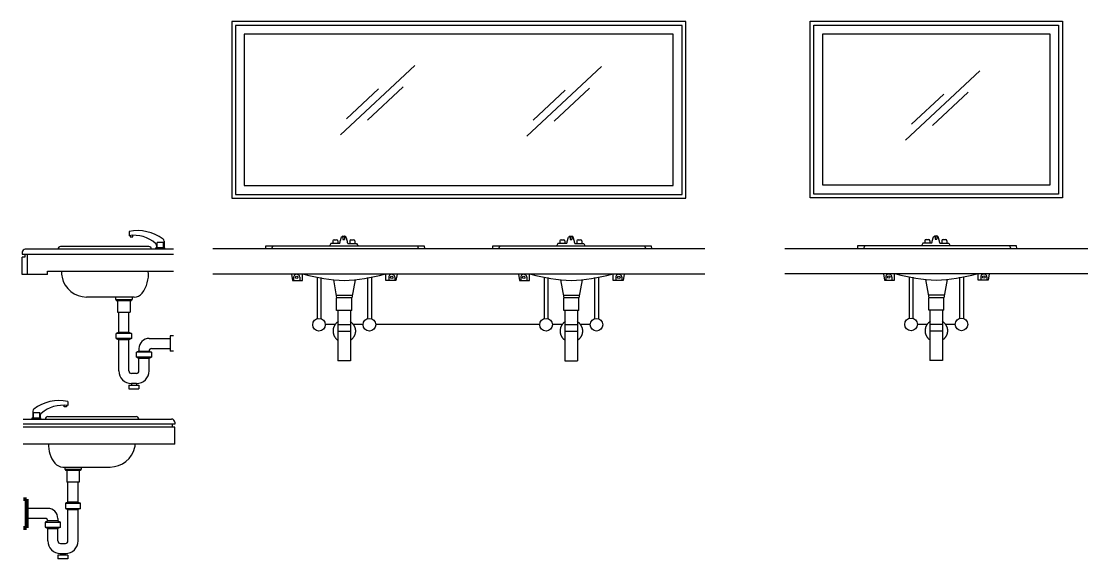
# Model space of a CAD drawing. Header units: inches. Extents: x 327481 to 195042051, y -335014 to 44773228.
# Drawn here: x 374697.6 to 375043.4, y -318544.7 to -318370.4 of the extents above; entities that cross this region are included whole.
import ezdxf

# ---------------------------------------------------------------- set-up
doc = ezdxf.new("R2010")
doc.units = ezdxf.units.IN
doc.header["$MEASUREMENT"] = 0
doc.layers.add('TOILET', color=150, linetype='Continuous')

msp = doc.modelspace()

# ---------------------------------------------------------------- linework, layer by layer
at = {"layer": 'TOILET', "linetype": 'Continuous'}
for p, q in [((374801.033, -318407.194), (374825.189, -318384.682)), ((374861.544, -318407.568), (374885.701, -318385.055)), ((374984.268, -318408.91), (375008.424, -318386.397)), ((374803.011, -318401.996), (374813.432, -318392.283)), ((374809.798, -318402.381), (374821.339, -318391.625)), ((374863.522, -318402.369), (374873.944, -318392.657)), ((374870.309, -318402.755), (374881.851, -318391.998)), ((374986.246, -318403.712), (374996.667, -318393.999)), ((374993.032, -318404.097), (375004.574, -318393.341)), ((374732.496, -318438.519), (374732.496, -318439.885)), ((374732.905, -318439.832), (374732.905, -318440.292)), ((374733.723, -318440.292), (374733.723, -318439.772)), ((374732.905, -318440.292), (374733.723, -318440.292)), ((374741.4, -318443.024), (374741.4, -318443.837)), ((374743.65, -318442.073), (374741.605, -318442.073)), ((374741.605, -318443.837), (374741.605, -318442.073)), ((374743.65, -318443.837), (374743.65, -318442.073)), ((374743.855, -318441.65), (374743.855, -318443.837)), ((374797.961, -318442.426), (374797.481, -318443.258)), ((374800.847, -318442.426), (374797.961, -318442.426)), ((374798.586, -318441.608), (374798.586, -318442.426)), ((374798.995, -318441.199), (374799.813, -318441.199)), ((374800.222, -318441.608), (374800.222, -318442.426)), ((374800.854, -318442.427), (374800.855, -318442.406)), ((374800.855, -318442.406), (374800.858, -318442.383)), ((374800.858, -318442.383), (374800.86, -318442.359)), ((374800.86, -318442.359), (374800.864, -318442.333)), ((374800.864, -318442.333), (374800.867, -318442.305)), ((374800.867, -318442.305), (374800.871, -318442.276)), ((374800.871, -318442.276), (374800.876, -318442.246)), ((374800.876, -318442.246), (374800.88, -318442.215)), ((374800.88, -318442.215), (374800.885, -318442.184)), ((374800.885, -318442.184), (374800.89, -318442.152)), ((374800.89, -318442.152), (374800.895, -318442.119)), ((374800.895, -318442.119), (374800.901, -318442.086)), ((374800.901, -318442.086), (374800.907, -318442.053)), ((374800.907, -318442.053), (374800.912, -318442.02)), ((374800.912, -318442.02), (374800.918, -318441.987)), ((374800.918, -318441.987), (374800.923, -318441.955)), ((374800.923, -318441.955), (374800.929, -318441.923)), ((374800.929, -318441.923), (374800.935, -318441.892)), ((374800.935, -318441.892), (374800.94, -318441.862)), ((374800.94, -318441.862), (374800.945, -318441.833)), ((374800.945, -318441.833), (374800.95, -318441.805)), ((374800.95, -318441.805), (374800.955, -318441.779)), ((374800.955, -318441.779), (374800.96, -318441.754)), ((374800.96, -318441.754), (374800.964, -318441.731)), ((374800.964, -318441.731), (374800.968, -318441.71)), ((374800.968, -318441.71), (374800.972, -318441.69)), ((374801.861, -318440.059), (374802.406, -318440.059)), ((374801.861, -318440.059), (374801.861, -318441.079)), ((374801.861, -318441.079), (374802.406, -318441.079)), ((374802.406, -318440.059), (374802.406, -318441.079)), ((374803.3, -318441.71), (374803.296, -318441.69)), ((374803.304, -318441.731), (374803.3, -318441.71)), ((374803.308, -318441.754), (374803.304, -318441.731)), ((374803.312, -318441.779), (374803.308, -318441.754)), ((374803.317, -318441.805), (374803.312, -318441.779)), ((374803.322, -318441.833), (374803.317, -318441.805)), ((374803.328, -318441.862), (374803.322, -318441.833)), ((374803.333, -318441.892), (374803.328, -318441.862)), ((374803.339, -318441.923), (374803.333, -318441.892)), ((374803.344, -318441.955), (374803.339, -318441.923)), ((374803.35, -318441.987), (374803.344, -318441.955)), ((374803.356, -318442.02), (374803.35, -318441.987)), ((374803.361, -318442.053), (374803.356, -318442.02)), ((374803.367, -318442.086), (374803.361, -318442.053)), ((374803.372, -318442.119), (374803.367, -318442.086)), ((374803.378, -318442.152), (374803.372, -318442.119)), ((374803.383, -318442.184), (374803.378, -318442.152)), ((374803.388, -318442.215), (374803.383, -318442.184)), ((374803.392, -318442.246), (374803.388, -318442.215)), ((374803.397, -318442.276), (374803.392, -318442.246)), ((374803.401, -318442.305), (374803.397, -318442.276)), ((374803.404, -318442.333), (374803.401, -318442.305)), ((374803.407, -318442.359), (374803.404, -318442.333)), ((374803.41, -318442.383), (374803.407, -318442.359)), ((374803.412, -318442.406), (374803.41, -318442.383)), ((374803.414, -318442.427), (374803.412, -318442.406)), ((374803.421, -318442.426), (374806.307, -318442.426)), ((374804.046, -318441.608), (374804.046, -318442.426)), ((374804.455, -318441.199), (374805.273, -318441.199)), ((374805.682, -318441.608), (374805.682, -318442.426)), ((374806.307, -318442.426), (374806.787, -318443.258)), ((374871.597, -318442.426), (374871.117, -318443.258)), ((374874.483, -318442.426), (374871.597, -318442.426)), ((374872.222, -318441.608), (374872.222, -318442.426)), ((374872.631, -318441.199), (374873.449, -318441.199)), ((374873.858, -318441.608), (374873.858, -318442.426)), ((374874.49, -318442.427), (374874.492, -318442.406)), ((374874.492, -318442.406), (374874.494, -318442.383)), ((374874.494, -318442.383), (374874.497, -318442.359)), ((374874.497, -318442.359), (374874.5, -318442.333)), ((374874.5, -318442.333), (374874.504, -318442.305)), ((374874.504, -318442.305), (374874.508, -318442.276)), ((374874.508, -318442.276), (374874.512, -318442.246)), ((374874.512, -318442.246), (374874.517, -318442.215)), ((374874.517, -318442.215), (374874.521, -318442.184)), ((374874.521, -318442.184), (374874.527, -318442.152)), ((374874.527, -318442.152), (374874.532, -318442.119)), ((374874.532, -318442.119), (374874.537, -318442.086)), ((374874.537, -318442.086), (374874.543, -318442.053)), ((374874.543, -318442.053), (374874.549, -318442.02)), ((374874.549, -318442.02), (374874.554, -318441.987)), ((374874.554, -318441.987), (374874.56, -318441.955)), ((374874.56, -318441.955), (374874.565, -318441.923)), ((374874.565, -318441.923), (374874.571, -318441.892)), ((374874.571, -318441.892), (374874.576, -318441.862)), ((374874.576, -318441.862), (374874.582, -318441.833)), ((374874.582, -318441.833), (374874.587, -318441.805)), ((374874.587, -318441.805), (374874.592, -318441.779)), ((374874.592, -318441.779), (374874.596, -318441.754)), ((374874.596, -318441.754), (374874.601, -318441.731)), ((374874.601, -318441.731), (374874.604, -318441.71)), ((374874.604, -318441.71), (374874.608, -318441.69)), ((374875.498, -318440.059), (374875.498, -318441.079)), ((374875.498, -318440.059), (374876.043, -318440.059)), ((374875.498, -318441.079), (374876.043, -318441.079)), ((374876.043, -318440.059), (374876.043, -318441.079)), ((374876.936, -318441.71), (374876.932, -318441.69)), ((374876.94, -318441.731), (374876.936, -318441.71)), ((374876.944, -318441.754), (374876.94, -318441.731)), ((374876.949, -318441.779), (374876.944, -318441.754)), ((374876.954, -318441.805), (374876.949, -318441.779)), ((374876.959, -318441.833), (374876.954, -318441.805)), ((374876.964, -318441.862), (374876.959, -318441.833)), ((374876.969, -318441.892), (374876.964, -318441.862)), ((374876.975, -318441.923), (374876.969, -318441.892)), ((374876.981, -318441.955), (374876.975, -318441.923)), ((374876.986, -318441.987), (374876.981, -318441.955)), ((374876.992, -318442.02), (374876.986, -318441.987)), ((374876.998, -318442.053), (374876.992, -318442.02)), ((374877.003, -318442.086), (374876.998, -318442.053)), ((374877.009, -318442.119), (374877.003, -318442.086)), ((374877.014, -318442.152), (374877.009, -318442.119)), ((374877.019, -318442.184), (374877.014, -318442.152)), ((374877.024, -318442.215), (374877.019, -318442.184)), ((374877.029, -318442.246), (374877.024, -318442.215)), ((374877.033, -318442.276), (374877.029, -318442.246)), ((374877.037, -318442.305), (374877.033, -318442.276)), ((374877.04, -318442.333), (374877.037, -318442.305)), ((374877.044, -318442.359), (374877.04, -318442.333)), ((374877.046, -318442.383), (374877.044, -318442.359)), ((374877.049, -318442.406), (374877.046, -318442.383)), ((374877.05, -318442.427), (374877.049, -318442.406)), ((374877.057, -318442.426), (374879.943, -318442.426)), ((374877.682, -318441.608), (374877.682, -318442.426)), ((374878.091, -318441.199), (374878.909, -318441.199)), ((374879.318, -318441.608), (374879.318, -318442.426)), ((374879.943, -318442.426), (374880.423, -318443.258)), ((374989.959, -318442.343), (374989.479, -318443.175)), ((374992.845, -318442.343), (374989.959, -318442.343)), ((374990.584, -318441.524), (374990.584, -318442.343)), ((374990.993, -318441.115), (374991.811, -318441.115)), ((374992.22, -318441.524), (374992.22, -318442.343)), ((374992.852, -318442.343), (374992.854, -318442.323)), ((374992.854, -318442.323), (374992.856, -318442.3)), ((374992.856, -318442.3), (374992.859, -318442.275)), ((374992.859, -318442.275), (374992.862, -318442.249)), ((374992.862, -318442.249), (374992.866, -318442.221)), ((374992.866, -318442.221), (374992.87, -318442.193)), ((374992.87, -318442.193), (374992.874, -318442.163)), ((374992.874, -318442.163), (374992.878, -318442.132)), ((374992.878, -318442.132), (374992.883, -318442.1)), ((374992.883, -318442.1), (374992.889, -318442.068)), ((374992.889, -318442.068), (374992.894, -318442.035)), ((374992.894, -318442.035), (374992.899, -318442.002)), ((374992.899, -318442.002), (374992.905, -318441.969)), ((374992.905, -318441.969), (374992.91, -318441.937)), ((374992.91, -318441.937), (374992.916, -318441.904)), ((374992.916, -318441.904), (374992.922, -318441.872)), ((374992.922, -318441.872), (374992.927, -318441.84)), ((374992.927, -318441.84), (374992.933, -318441.809)), ((374992.933, -318441.809), (374992.938, -318441.779)), ((374992.938, -318441.779), (374992.944, -318441.75)), ((374992.944, -318441.75), (374992.949, -318441.722)), ((374992.949, -318441.722), (374992.954, -318441.695)), ((374992.954, -318441.695), (374992.958, -318441.67)), ((374992.958, -318441.67), (374992.963, -318441.647)), ((374992.963, -318441.647), (374992.966, -318441.626)), ((374992.966, -318441.626), (374992.97, -318441.607)), ((374993.86, -318439.976), (374994.405, -318439.976)), ((374993.86, -318439.976), (374993.86, -318440.995)), ((374993.86, -318440.995), (374994.405, -318440.995)), ((374994.405, -318439.976), (374994.405, -318440.995)), ((374995.298, -318441.626), (374995.294, -318441.607)), ((374995.302, -318441.647), (374995.298, -318441.626)), ((374995.306, -318441.67), (374995.302, -318441.647)), ((374995.311, -318441.695), (374995.306, -318441.67)), ((374995.316, -318441.722), (374995.311, -318441.695)), ((374995.321, -318441.75), (374995.316, -318441.722)), ((374995.326, -318441.779), (374995.321, -318441.75)), ((374995.331, -318441.809), (374995.326, -318441.779)), ((374995.337, -318441.84), (374995.331, -318441.809)), ((374995.343, -318441.872), (374995.337, -318441.84)), ((374995.348, -318441.904), (374995.343, -318441.872)), ((374995.354, -318441.937), (374995.348, -318441.904)), ((374995.36, -318441.969), (374995.354, -318441.937)), ((374995.365, -318442.002), (374995.36, -318441.969)), ((374995.371, -318442.035), (374995.365, -318442.002)), ((374995.376, -318442.068), (374995.371, -318442.035)), ((374995.381, -318442.1), (374995.376, -318442.068)), ((374995.386, -318442.132), (374995.381, -318442.1)), ((374995.391, -318442.163), (374995.386, -318442.132)), ((374995.395, -318442.193), (374995.391, -318442.163)), ((374995.399, -318442.221), (374995.395, -318442.193)), ((374995.402, -318442.249), (374995.399, -318442.221)), ((374995.406, -318442.275), (374995.402, -318442.249)), ((374995.408, -318442.3), (374995.406, -318442.275)), ((374995.411, -318442.323), (374995.408, -318442.3)), ((374995.412, -318442.343), (374995.411, -318442.323)), ((374995.419, -318442.343), (374998.305, -318442.343)), ((374996.044, -318441.524), (374996.044, -318442.343)), ((374996.453, -318441.115), (374997.271, -318441.115)), ((374997.68, -318441.524), (374997.68, -318442.343)), ((374998.305, -318442.343), (374998.785, -318443.175)), ((374697.832, -318445.269), (374697.832, -318445.882)), ((374697.832, -318445.882), (374746.923, -318445.882)), ((374698.65, -318445.882), (374698.65, -318446.905)), ((374746.923, -318444.246), (374698.855, -318444.246)), ((374699.468, -318445.882), (374699.468, -318452.428)), ((374738.946, -318443.428), (374710.309, -318443.428)), ((374744.059, -318443.837), (374741.196, -318443.837)), ((374741.196, -318444.246), (374741.196, -318443.837)), ((374744.059, -318444.246), (374744.059, -318443.837)), ((374759.653, -318444.077), (374919.199, -318444.077)), ((374945.179, -318443.993), (375043.361, -318443.993)), ((374698.65, -318446.905), (374697.832, -318446.905)), ((374697.832, -318452.428), (374697.832, -318446.905)), ((374706.014, -318452.428), (374697.832, -318452.428)), ((374706.014, -318451.405), (374746.923, -318451.405)), ((374706.014, -318452.428), (374706.014, -318451.405)), ((374759.653, -318452.258), (374919.199, -318452.258)), ((374785.125, -318452.339), (374785.497, -318454.448)), ((374785.867, -318453.396), (374785.867, -318454.448)), ((374787.855, -318453.396), (374787.855, -318454.448)), ((374788.731, -318454.448), (374788.731, -318452.339)), ((374793.476, -318453.469), (374793.476, -318466.603)), ((374794.704, -318453.469), (374794.704, -318466.603)), ((374809.84, -318453.469), (374809.84, -318466.603)), ((374811.067, -318453.469), (374811.067, -318466.603)), ((374815.813, -318454.448), (374815.813, -318452.339)), ((374816.688, -318453.396), (374816.688, -318454.448)), ((374818.676, -318453.396), (374818.676, -318454.448)), ((374819.419, -318452.339), (374819.047, -318454.448)), ((374858.761, -318452.339), (374859.133, -318454.448)), ((374859.504, -318453.396), (374859.504, -318454.448)), ((374861.492, -318453.396), (374861.492, -318454.448)), ((374862.367, -318454.448), (374862.367, -318452.339)), ((374867.113, -318453.469), (374867.113, -318466.603)), ((374868.34, -318453.469), (374868.34, -318466.603)), ((374883.476, -318453.469), (374883.476, -318466.603)), ((374884.704, -318453.469), (374884.704, -318466.603)), ((374889.449, -318454.448), (374889.449, -318452.339)), ((374890.324, -318453.396), (374890.324, -318454.448)), ((374892.313, -318453.396), (374892.313, -318454.448)), ((374893.055, -318452.339), (374892.683, -318454.448)), ((374945.179, -318452.175), (375043.361, -318452.175)), ((374977.123, -318452.255), (374977.495, -318454.364)), ((374977.866, -318453.313), (374977.866, -318454.364)), ((374979.854, -318453.313), (374979.854, -318454.364)), ((374980.729, -318454.364), (374980.729, -318452.255)), ((374985.475, -318453.386), (374985.475, -318466.52)), ((374986.702, -318453.386), (374986.702, -318466.52)), ((375001.838, -318453.386), (375001.838, -318466.52)), ((375003.066, -318453.386), (375003.066, -318466.52)), ((375007.811, -318454.364), (375007.811, -318452.255)), ((375008.686, -318453.313), (375008.686, -318454.364)), ((375010.675, -318453.313), (375010.675, -318454.364)), ((375011.417, -318452.255), (375011.045, -318454.364)), ((374785.497, -318454.448), (374788.731, -318454.448)), ((374798.772, -318454.164), (374799.817, -318460.093)), ((374805.772, -318454.164), (374804.726, -318460.093)), ((374819.047, -318454.448), (374815.813, -318454.448)), ((374859.133, -318454.448), (374862.367, -318454.448)), ((374872.408, -318454.164), (374873.454, -318460.093)), ((374879.408, -318454.164), (374878.363, -318460.093)), ((374892.683, -318454.448), (374889.449, -318454.448)), ((374977.495, -318454.364), (374980.729, -318454.364)), ((374990.77, -318454.08), (374991.816, -318460.009)), ((374997.77, -318454.08), (374996.725, -318460.009)), ((375011.045, -318454.364), (375007.811, -318454.364)), ((374734.126, -318459.791), (374718.751, -318459.791)), ((374728.146, -318459.791), (374728.146, -318460.61)), ((374728.146, -318460.61), (374733.464, -318460.61)), ((374728.35, -318460.61), (374728.35, -318460.905)), ((374733.259, -318460.61), (374733.259, -318460.905)), ((374733.464, -318459.791), (374733.464, -318460.61)), ((374804.871, -318459.275), (374799.673, -318459.275)), ((374804.726, -318460.093), (374799.817, -318460.093)), ((374799.817, -318464.184), (374799.817, -318460.093)), ((374804.726, -318464.184), (374804.726, -318460.093)), ((374878.507, -318459.275), (374873.309, -318459.275)), ((374878.363, -318460.093), (374873.454, -318460.093)), ((374873.454, -318464.184), (374873.454, -318460.093)), ((374878.363, -318464.184), (374878.363, -318460.093)), ((374996.869, -318459.191), (374991.671, -318459.191)), ((374991.816, -318464.1), (374991.816, -318460.009)), ((374996.725, -318460.009), (374991.816, -318460.009)), ((374996.725, -318464.1), (374996.725, -318460.009)), ((374728.35, -318460.905), (374733.259, -318460.905)), ((374728.759, -318460.905), (374728.759, -318464.7)), ((374732.85, -318460.905), (374732.85, -318464.7)), ((374728.759, -318464.7), (374732.85, -318464.7)), ((374729.168, -318471.164), (374729.168, -318464.7)), ((374732.441, -318471.164), (374732.441, -318464.7)), ((374804.726, -318464.184), (374799.817, -318464.184)), ((374800.226, -318464.184), (374800.226, -318480.509)), ((374804.317, -318464.184), (374804.317, -318480.509)), ((374878.363, -318464.184), (374873.454, -318464.184)), ((374873.863, -318464.184), (374873.863, -318480.509)), ((374877.954, -318464.184), (374877.954, -318480.509)), ((374996.725, -318464.1), (374991.816, -318464.1)), ((374992.225, -318464.1), (374992.225, -318480.426)), ((374996.316, -318464.1), (374996.316, -318480.426)), ((374796.13, -318468.622), (374799.378, -318468.622)), ((374798.645, -318470.666), (374798.643, -318470.792)), ((374798.643, -318470.792), (374798.644, -318470.919)), ((374798.644, -318470.919), (374798.65, -318471.045)), ((374798.653, -318470.539), (374798.645, -318470.666)), ((374798.664, -318470.413), (374798.653, -318470.539)), ((374798.681, -318470.287), (374798.664, -318470.413)), ((374798.701, -318470.162), (374798.681, -318470.287)), ((374798.726, -318470.038), (374798.701, -318470.162)), ((374798.755, -318469.915), (374798.726, -318470.038)), ((374798.788, -318469.793), (374798.755, -318469.915)), ((374798.826, -318469.672), (374798.788, -318469.793)), ((374798.868, -318469.552), (374798.826, -318469.672)), ((374798.914, -318469.434), (374798.868, -318469.552)), ((374798.964, -318469.318), (374798.914, -318469.434)), ((374799.018, -318469.203), (374798.964, -318469.318)), ((374799.076, -318469.091), (374799.018, -318469.203)), ((374799.138, -318468.98), (374799.076, -318469.091)), ((374799.204, -318468.872), (374799.138, -318468.98)), ((374799.274, -318468.766), (374799.204, -318468.872)), ((374799.347, -318468.663), (374799.274, -318468.766)), ((374799.424, -318468.562), (374799.347, -318468.663)), ((374799.504, -318468.464), (374799.424, -318468.562)), ((374799.587, -318468.369), (374799.504, -318468.464)), ((374799.674, -318468.277), (374799.587, -318468.369)), ((374799.764, -318468.187), (374799.674, -318468.277)), ((374799.857, -318468.102), (374799.764, -318468.187)), ((374799.953, -318468.019), (374799.857, -318468.102)), ((374800.052, -318467.94), (374799.953, -318468.019)), ((374800.154, -318467.864), (374800.052, -318467.94)), ((374800.258, -318467.792), (374800.154, -318467.864)), ((374804.317, -318468.766), (374800.226, -318468.766)), ((374800.226, -318470.811), (374804.317, -318470.811)), ((374800.365, -318467.723), (374800.258, -318467.792)), ((374804.179, -318467.723), (374804.285, -318467.792)), ((374804.285, -318467.792), (374804.39, -318467.864)), ((374804.39, -318467.864), (374804.491, -318467.94)), ((374804.491, -318467.94), (374804.59, -318468.019)), ((374804.59, -318468.019), (374804.686, -318468.102)), ((374804.686, -318468.102), (374804.779, -318468.187)), ((374804.779, -318468.187), (374804.869, -318468.277)), ((374804.869, -318468.277), (374804.956, -318468.369)), ((374804.956, -318468.369), (374805.04, -318468.464)), ((374805.04, -318468.464), (374805.12, -318468.562)), ((374805.12, -318468.562), (374805.197, -318468.663)), ((374805.166, -318468.622), (374808.413, -318468.622)), ((374805.197, -318468.663), (374805.27, -318468.766)), ((374805.27, -318468.766), (374805.339, -318468.872)), ((374805.339, -318468.872), (374805.405, -318468.98)), ((374805.405, -318468.98), (374805.467, -318469.091)), ((374805.467, -318469.091), (374805.525, -318469.203)), ((374805.525, -318469.203), (374805.579, -318469.318)), ((374805.579, -318469.318), (374805.63, -318469.434)), ((374805.63, -318469.434), (374805.676, -318469.552)), ((374805.676, -318469.552), (374805.717, -318469.672)), ((374805.717, -318469.672), (374805.755, -318469.793)), ((374805.755, -318469.793), (374805.789, -318469.915)), ((374805.789, -318469.915), (374805.818, -318470.038)), ((374805.818, -318470.038), (374805.842, -318470.162)), ((374805.842, -318470.162), (374805.863, -318470.287)), ((374805.863, -318470.287), (374805.879, -318470.413)), ((374805.879, -318470.413), (374805.891, -318470.539)), ((374805.891, -318470.539), (374805.898, -318470.666)), ((374805.899, -318470.919), (374805.893, -318471.045)), ((374805.898, -318470.666), (374805.901, -318470.792)), ((374805.901, -318470.792), (374805.899, -318470.919)), ((374812.494, -318468.622), (374865.686, -318468.622)), ((374869.767, -318468.622), (374873.014, -318468.622)), ((374872.282, -318470.666), (374872.279, -318470.792)), ((374872.279, -318470.792), (374872.28, -318470.919)), ((374872.28, -318470.919), (374872.286, -318471.045)), ((374872.289, -318470.539), (374872.282, -318470.666)), ((374872.301, -318470.413), (374872.289, -318470.539)), ((374872.317, -318470.287), (374872.301, -318470.413)), ((374872.337, -318470.162), (374872.317, -318470.287)), ((374872.362, -318470.038), (374872.337, -318470.162)), ((374872.391, -318469.915), (374872.362, -318470.038)), ((374872.425, -318469.793), (374872.391, -318469.915)), ((374872.462, -318469.672), (374872.425, -318469.793)), ((374872.504, -318469.552), (374872.462, -318469.672)), ((374872.55, -318469.434), (374872.504, -318469.552)), ((374872.6, -318469.318), (374872.55, -318469.434)), ((374872.655, -318469.203), (374872.6, -318469.318)), ((374872.713, -318469.091), (374872.655, -318469.203)), ((374872.775, -318468.98), (374872.713, -318469.091)), ((374872.84, -318468.872), (374872.775, -318468.98)), ((374872.91, -318468.766), (374872.84, -318468.872)), ((374872.983, -318468.663), (374872.91, -318468.766)), ((374873.06, -318468.562), (374872.983, -318468.663)), ((374873.14, -318468.464), (374873.06, -318468.562)), ((374873.224, -318468.369), (374873.14, -318468.464)), ((374873.311, -318468.277), (374873.224, -318468.369)), ((374873.401, -318468.187), (374873.311, -318468.277)), ((374873.494, -318468.102), (374873.401, -318468.187)), ((374873.59, -318468.019), (374873.494, -318468.102)), ((374873.689, -318467.94), (374873.59, -318468.019)), ((374873.79, -318467.864), (374873.689, -318467.94)), ((374873.894, -318467.792), (374873.79, -318467.864)), ((374877.954, -318468.766), (374873.863, -318468.766)), ((374873.863, -318470.811), (374877.954, -318470.811)), ((374874.001, -318467.723), (374873.894, -318467.792)), ((374877.815, -318467.723), (374877.922, -318467.792)), ((374877.922, -318467.792), (374878.026, -318467.864)), ((374878.026, -318467.864), (374878.127, -318467.94)), ((374878.127, -318467.94), (374878.226, -318468.019)), ((374878.226, -318468.019), (374878.322, -318468.102)), ((374878.322, -318468.102), (374878.415, -318468.187)), ((374878.415, -318468.187), (374878.506, -318468.277)), ((374878.506, -318468.277), (374878.592, -318468.369)), ((374878.592, -318468.369), (374878.676, -318468.464)), ((374878.676, -318468.464), (374878.756, -318468.562)), ((374878.756, -318468.562), (374878.833, -318468.663)), ((374878.802, -318468.622), (374882.05, -318468.622)), ((374878.833, -318468.663), (374878.906, -318468.766)), ((374878.906, -318468.766), (374878.976, -318468.872)), ((374878.976, -318468.872), (374879.042, -318468.98)), ((374879.042, -318468.98), (374879.104, -318469.091)), ((374879.104, -318469.091), (374879.162, -318469.203)), ((374879.162, -318469.203), (374879.216, -318469.318)), ((374879.216, -318469.318), (374879.266, -318469.434)), ((374879.266, -318469.434), (374879.312, -318469.552)), ((374879.312, -318469.552), (374879.354, -318469.672)), ((374879.354, -318469.672), (374879.391, -318469.793)), ((374879.391, -318469.793), (374879.425, -318469.915)), ((374879.425, -318469.915), (374879.454, -318470.038)), ((374879.454, -318470.038), (374879.479, -318470.162)), ((374879.479, -318470.162), (374879.499, -318470.287)), ((374879.499, -318470.287), (374879.515, -318470.413)), ((374879.515, -318470.413), (374879.527, -318470.539)), ((374879.527, -318470.539), (374879.534, -318470.666)), ((374879.536, -318470.919), (374879.53, -318471.045)), ((374879.534, -318470.666), (374879.537, -318470.792)), ((374879.537, -318470.792), (374879.536, -318470.919)), ((374988.129, -318468.538), (374991.376, -318468.538)), ((374990.644, -318470.582), (374990.641, -318470.709)), ((374990.641, -318470.709), (374990.642, -318470.835)), ((374990.642, -318470.835), (374990.648, -318470.962)), ((374990.651, -318470.456), (374990.644, -318470.582)), ((374990.648, -318470.962), (374990.659, -318471.088)), ((374990.663, -318470.329), (374990.651, -318470.456)), ((374990.679, -318470.204), (374990.663, -318470.329)), ((374990.699, -318470.079), (374990.679, -318470.204)), ((374990.724, -318469.955), (374990.699, -318470.079)), ((374990.753, -318469.831), (374990.724, -318469.955)), ((374990.787, -318469.709), (374990.753, -318469.831)), ((374990.824, -318469.588), (374990.787, -318469.709)), ((374990.866, -318469.469), (374990.824, -318469.588)), ((374990.912, -318469.351), (374990.866, -318469.469)), ((374990.962, -318469.234), (374990.912, -318469.351)), ((374991.017, -318469.12), (374990.962, -318469.234)), ((374991.075, -318469.007), (374991.017, -318469.12)), ((374991.137, -318468.897), (374991.075, -318469.007)), ((374991.202, -318468.788), (374991.137, -318468.897)), ((374991.272, -318468.682), (374991.202, -318468.788)), ((374991.345, -318468.579), (374991.272, -318468.682)), ((374991.422, -318468.478), (374991.345, -318468.579)), ((374991.502, -318468.38), (374991.422, -318468.478)), ((374991.586, -318468.285), (374991.502, -318468.38)), ((374991.673, -318468.193), (374991.586, -318468.285)), ((374991.763, -318468.104), (374991.673, -318468.193)), ((374991.856, -318468.018), (374991.763, -318468.104)), ((374991.952, -318467.935), (374991.856, -318468.018)), ((374992.051, -318467.856), (374991.952, -318467.935)), ((374992.152, -318467.78), (374992.051, -318467.856)), ((374992.256, -318467.708), (374992.152, -318467.78)), ((374996.316, -318468.682), (374992.225, -318468.682)), ((374992.225, -318470.728), (374996.316, -318470.728)), ((374992.363, -318467.64), (374992.256, -318467.708)), ((374996.177, -318467.64), (374996.284, -318467.708)), ((374996.284, -318467.708), (374996.388, -318467.78)), ((374996.388, -318467.78), (374996.489, -318467.856)), ((374996.489, -318467.856), (374996.588, -318467.935)), ((374996.588, -318467.935), (374996.684, -318468.018)), ((374996.684, -318468.018), (374996.777, -318468.104)), ((374996.777, -318468.104), (374996.868, -318468.193)), ((374996.868, -318468.193), (374996.954, -318468.285)), ((374996.954, -318468.285), (374997.038, -318468.38)), ((374997.038, -318468.38), (374997.118, -318468.478)), ((374997.118, -318468.478), (374997.195, -318468.579)), ((374997.164, -318468.538), (375000.412, -318468.538)), ((374997.195, -318468.579), (374997.268, -318468.682)), ((374997.268, -318468.682), (374997.338, -318468.788)), ((374997.338, -318468.788), (374997.404, -318468.897)), ((374997.404, -318468.897), (374997.466, -318469.007)), ((374997.466, -318469.007), (374997.524, -318469.12)), ((374997.524, -318469.12), (374997.578, -318469.234)), ((374997.578, -318469.234), (374997.628, -318469.351)), ((374997.628, -318469.351), (374997.674, -318469.469)), ((374997.674, -318469.469), (374997.716, -318469.588)), ((374997.716, -318469.588), (374997.753, -318469.709)), ((374997.753, -318469.709), (374997.787, -318469.831)), ((374997.787, -318469.831), (374997.816, -318469.955)), ((374997.816, -318469.955), (374997.841, -318470.079)), ((374997.841, -318470.079), (374997.861, -318470.204)), ((374997.861, -318470.204), (374997.877, -318470.329)), ((374997.877, -318470.329), (374997.889, -318470.456)), ((374997.892, -318470.962), (374997.881, -318471.088)), ((374997.889, -318470.456), (374997.896, -318470.582)), ((374997.898, -318470.835), (374997.892, -318470.962)), ((374997.896, -318470.582), (374997.899, -318470.709)), ((374997.899, -318470.709), (374997.898, -318470.835)), ((374729.168, -318471.164), (374728.35, -318471.573)), ((374728.35, -318473.21), (374728.35, -318471.573)), ((374733.259, -318471.573), (374728.35, -318471.573)), ((374728.35, -318473.21), (374729.168, -318473.619)), ((374733.259, -318473.21), (374728.35, -318473.21)), ((374729.168, -318471.164), (374732.441, -318471.164)), ((374729.168, -318483.759), (374729.168, -318473.619)), ((374732.441, -318473.619), (374729.168, -318473.619)), ((374732.441, -318471.164), (374733.259, -318471.573)), ((374733.259, -318473.21), (374732.441, -318473.619)), ((374732.441, -318483.759), (374732.441, -318473.619)), ((374733.259, -318471.573), (374733.259, -318473.21)), ((374738.987, -318473.21), (374745.841, -318473.21)), ((374745.841, -318472.391), (374745.841, -318477.3)), ((374746.923, -318472.391), (374745.841, -318472.391)), ((374798.65, -318471.045), (374798.66, -318471.172)), ((374798.66, -318471.172), (374798.675, -318471.298)), ((374798.675, -318471.298), (374798.694, -318471.423)), ((374798.694, -318471.423), (374798.718, -318471.547)), ((374798.718, -318471.547), (374798.746, -318471.671)), ((374798.746, -318471.671), (374798.778, -318471.793)), ((374798.778, -318471.793), (374798.814, -318471.915)), ((374798.814, -318471.915), (374798.855, -318472.035)), ((374798.855, -318472.035), (374798.9, -318472.153)), ((374798.9, -318472.153), (374798.949, -318472.27)), ((374798.949, -318472.27), (374799.002, -318472.385)), ((374799.002, -318472.385), (374799.058, -318472.498)), ((374799.058, -318472.498), (374799.119, -318472.609)), ((374799.119, -318472.609), (374799.184, -318472.718)), ((374799.184, -318472.718), (374799.252, -318472.825)), ((374799.252, -318472.825), (374799.324, -318472.929)), ((374799.324, -318472.929), (374799.476, -318473.132)), ((374799.4, -318473.031), (374799.479, -318473.129)), ((374799.479, -318473.129), (374799.562, -318473.226)), ((374799.562, -318473.226), (374799.648, -318473.319)), ((374799.648, -318473.319), (374799.737, -318473.409)), ((374799.737, -318473.409), (374799.829, -318473.496)), ((374799.829, -318473.496), (374799.924, -318473.579)), ((374799.924, -318473.579), (374800.022, -318473.659)), ((374800.022, -318473.659), (374800.123, -318473.736)), ((374800.123, -318473.736), (374800.227, -318473.809)), ((374804.42, -318473.736), (374804.317, -318473.809)), ((374804.521, -318473.659), (374804.42, -318473.736)), ((374804.619, -318473.579), (374804.521, -318473.659)), ((374804.714, -318473.496), (374804.619, -318473.579)), ((374804.806, -318473.409), (374804.714, -318473.496)), ((374804.896, -318473.319), (374804.806, -318473.409)), ((374804.981, -318473.226), (374804.896, -318473.319)), ((374805.064, -318473.129), (374804.981, -318473.226)), ((374805.143, -318473.031), (374805.064, -318473.129)), ((374805.219, -318472.929), (374805.068, -318473.132)), ((374805.291, -318472.825), (374805.219, -318472.929)), ((374805.36, -318472.718), (374805.291, -318472.825)), ((374805.424, -318472.609), (374805.36, -318472.718)), ((374805.485, -318472.498), (374805.424, -318472.609)), ((374805.542, -318472.385), (374805.485, -318472.498)), ((374805.595, -318472.27), (374805.542, -318472.385)), ((374805.644, -318472.153), (374805.595, -318472.27)), ((374805.689, -318472.035), (374805.644, -318472.153)), ((374805.729, -318471.915), (374805.689, -318472.035)), ((374805.766, -318471.793), (374805.729, -318471.915)), ((374805.798, -318471.671), (374805.766, -318471.793)), ((374805.826, -318471.547), (374805.798, -318471.671)), ((374805.849, -318471.423), (374805.826, -318471.547)), ((374805.868, -318471.298), (374805.849, -318471.423)), ((374805.883, -318471.172), (374805.868, -318471.298)), ((374805.893, -318471.045), (374805.883, -318471.172)), ((374872.286, -318471.045), (374872.297, -318471.172)), ((374872.297, -318471.172), (374872.312, -318471.298)), ((374872.312, -318471.298), (374872.331, -318471.423)), ((374872.331, -318471.423), (374872.354, -318471.547)), ((374872.354, -318471.547), (374872.382, -318471.671)), ((374872.382, -318471.671), (374872.414, -318471.793)), ((374872.414, -318471.793), (374872.451, -318471.915)), ((374872.451, -318471.915), (374872.491, -318472.035)), ((374872.491, -318472.035), (374872.536, -318472.153)), ((374872.536, -318472.153), (374872.585, -318472.27)), ((374872.585, -318472.27), (374872.638, -318472.385)), ((374872.638, -318472.385), (374872.695, -318472.498)), ((374872.695, -318472.498), (374872.756, -318472.609)), ((374872.756, -318472.609), (374872.82, -318472.718)), ((374872.82, -318472.718), (374872.889, -318472.825)), ((374872.889, -318472.825), (374872.961, -318472.929)), ((374872.961, -318472.929), (374873.112, -318473.132)), ((374873.037, -318473.031), (374873.116, -318473.129)), ((374873.116, -318473.129), (374873.198, -318473.226)), ((374873.198, -318473.226), (374873.284, -318473.319)), ((374873.284, -318473.319), (374873.373, -318473.409)), ((374873.373, -318473.409), (374873.466, -318473.496)), ((374873.466, -318473.496), (374873.561, -318473.579)), ((374873.561, -318473.579), (374873.659, -318473.659)), ((374873.659, -318473.659), (374873.76, -318473.736)), ((374873.76, -318473.736), (374873.863, -318473.809)), ((374878.057, -318473.736), (374877.953, -318473.809)), ((374878.157, -318473.659), (374878.057, -318473.736)), ((374878.255, -318473.579), (374878.157, -318473.659)), ((374878.351, -318473.496), (374878.255, -318473.579)), ((374878.443, -318473.409), (374878.351, -318473.496)), ((374878.532, -318473.319), (374878.443, -318473.409)), ((374878.618, -318473.226), (374878.532, -318473.319)), ((374878.7, -318473.129), (374878.618, -318473.226)), ((374878.78, -318473.031), (374878.7, -318473.129)), ((374878.855, -318472.929), (374878.704, -318473.132)), ((374878.927, -318472.825), (374878.855, -318472.929)), ((374878.996, -318472.718), (374878.927, -318472.825)), ((374879.061, -318472.609), (374878.996, -318472.718)), ((374879.121, -318472.498), (374879.061, -318472.609)), ((374879.178, -318472.385), (374879.121, -318472.498)), ((374879.231, -318472.27), (374879.178, -318472.385)), ((374879.28, -318472.153), (374879.231, -318472.27)), ((374879.325, -318472.035), (374879.28, -318472.153)), ((374879.366, -318471.915), (374879.325, -318472.035)), ((374879.402, -318471.793), (374879.366, -318471.915)), ((374879.434, -318471.671), (374879.402, -318471.793)), ((374879.462, -318471.547), (374879.434, -318471.671)), ((374879.485, -318471.423), (374879.462, -318471.547)), ((374879.505, -318471.298), (374879.485, -318471.423)), ((374879.519, -318471.172), (374879.505, -318471.298)), ((374879.53, -318471.045), (374879.519, -318471.172)), ((374990.659, -318471.088), (374990.674, -318471.214)), ((374990.674, -318471.214), (374990.693, -318471.339)), ((374990.693, -318471.339), (374990.716, -318471.464)), ((374990.716, -318471.464), (374990.744, -318471.587)), ((374990.744, -318471.587), (374990.776, -318471.71)), ((374990.776, -318471.71), (374990.813, -318471.831)), ((374990.813, -318471.831), (374990.853, -318471.951)), ((374990.853, -318471.951), (374990.898, -318472.07)), ((374990.898, -318472.07), (374990.947, -318472.186)), ((374990.947, -318472.186), (374991, -318472.302)), ((374991, -318472.302), (374991.057, -318472.415)), ((374991.057, -318472.415), (374991.118, -318472.526)), ((374991.118, -318472.526), (374991.182, -318472.635)), ((374991.182, -318472.635), (374991.251, -318472.741)), ((374991.251, -318472.741), (374991.323, -318472.845)), ((374991.323, -318472.845), (374991.474, -318473.049)), ((374991.399, -318472.947), (374991.478, -318473.046)), ((374991.478, -318473.046), (374991.56, -318473.142)), ((374991.56, -318473.142), (374991.646, -318473.235)), ((374991.646, -318473.235), (374991.735, -318473.325)), ((374991.735, -318473.325), (374991.828, -318473.412)), ((374991.828, -318473.412), (374991.923, -318473.496)), ((374991.923, -318473.496), (374992.021, -318473.576)), ((374992.021, -318473.576), (374992.122, -318473.653)), ((374992.122, -318473.653), (374992.225, -318473.726)), ((374996.419, -318473.653), (374996.315, -318473.726)), ((374996.519, -318473.576), (374996.419, -318473.653)), ((374996.617, -318473.496), (374996.519, -318473.576)), ((374996.713, -318473.412), (374996.617, -318473.496)), ((374996.805, -318473.325), (374996.713, -318473.412)), ((374996.894, -318473.235), (374996.805, -318473.325)), ((374996.98, -318473.142), (374996.894, -318473.235)), ((374997.062, -318473.046), (374996.98, -318473.142)), ((374997.142, -318472.947), (374997.062, -318473.046)), ((374997.217, -318472.845), (374997.066, -318473.049)), ((374997.289, -318472.741), (374997.217, -318472.845)), ((374997.358, -318472.635), (374997.289, -318472.741)), ((374997.423, -318472.526), (374997.358, -318472.635)), ((374997.483, -318472.415), (374997.423, -318472.526)), ((374997.54, -318472.302), (374997.483, -318472.415)), ((374997.593, -318472.186), (374997.54, -318472.302)), ((374997.642, -318472.07), (374997.593, -318472.186)), ((374997.687, -318471.951), (374997.642, -318472.07)), ((374997.728, -318471.831), (374997.687, -318471.951)), ((374997.764, -318471.71), (374997.728, -318471.831)), ((374997.796, -318471.587), (374997.764, -318471.71)), ((374997.824, -318471.464), (374997.796, -318471.587)), ((374997.847, -318471.339), (374997.824, -318471.464)), ((374997.867, -318471.214), (374997.847, -318471.339)), ((374997.881, -318471.088), (374997.867, -318471.214)), ((374735.714, -318477.3), (374734.896, -318477.71)), ((374734.896, -318479.346), (374734.896, -318477.71)), ((374739.805, -318477.71), (374734.896, -318477.71)), ((374735.714, -318476.482), (374735.714, -318477.3)), ((374735.714, -318477.3), (374738.987, -318477.3)), ((374738.987, -318477.3), (374739.805, -318477.71)), ((374739.805, -318476.482), (374745.841, -318476.482)), ((374739.805, -318477.71), (374739.805, -318479.346)), ((374746.923, -318477.3), (374745.841, -318477.3)), ((374739.805, -318479.346), (374734.896, -318479.346)), ((374734.896, -318479.346), (374735.714, -318479.755)), ((374738.987, -318479.755), (374735.714, -318479.755)), ((374735.714, -318483.759), (374735.714, -318479.755)), ((374739.805, -318479.346), (374738.987, -318479.755)), ((374738.987, -318483.759), (374738.987, -318479.755)), ((374804.317, -318480.509), (374800.226, -318480.509)), ((374873.863, -318480.509), (374877.954, -318480.509)), ((374996.316, -318480.426), (374992.225, -318480.426)), ((374734.896, -318484.577), (374733.259, -318484.577)), ((374733.259, -318487.849), (374733.259, -318488.408)), ((374734.896, -318487.849), (374733.259, -318487.849)), ((374734.896, -318487.849), (374734.896, -318488.408)), ((374732.441, -318488.408), (374732.441, -318489.526)), ((374732.441, -318488.408), (374735.714, -318488.408)), ((374732.441, -318489.526), (374735.714, -318489.526)), ((374735.714, -318488.408), (374735.714, -318489.526)), ((374711.404, -318495.425), (374711.404, -318494.905)), ((374712.222, -318494.965), (374712.222, -318495.425)), ((374712.631, -318493.651), (374712.631, -318495.018)), ((374701.273, -318496.783), (374701.273, -318498.97)), ((374701.477, -318497.206), (374703.523, -318497.206)), ((374701.477, -318498.97), (374701.477, -318497.206)), ((374703.523, -318498.97), (374703.523, -318497.206)), ((374703.727, -318498.157), (374703.727, -318498.97)), ((374706.182, -318498.561), (374734.818, -318498.561)), ((374712.222, -318495.425), (374711.404, -318495.425)), ((374698.204, -318499.379), (374746.273, -318499.379)), ((374747.295, -318501.015), (374698.204, -318501.015)), ((374747.295, -318502.038), (374698.204, -318502.038)), ((374701.068, -318498.97), (374703.932, -318498.97)), ((374701.068, -318499.379), (374701.068, -318498.97)), ((374703.932, -318499.379), (374703.932, -318498.97)), ((374746.477, -318501.015), (374746.477, -318502.038)), ((374747.295, -318500.401), (374747.295, -318501.015)), ((374747.295, -318507.561), (374747.295, -318502.038)), ((374747.295, -318507.561), (374698.204, -318507.561)), ((374711.002, -318514.924), (374726.377, -318514.924)), ((374711.664, -318514.924), (374711.664, -318515.742)), ((374716.982, -318515.742), (374711.664, -318515.742)), ((374711.868, -318515.742), (374711.868, -318516.038)), ((374716.777, -318515.742), (374716.777, -318516.038)), ((374716.982, -318514.924), (374716.982, -318515.742)), ((374716.777, -318516.038), (374711.868, -318516.038)), ((374712.277, -318516.038), (374712.277, -318519.833)), ((374716.368, -318516.038), (374716.368, -318519.833)), ((374716.368, -318519.833), (374712.277, -318519.833)), ((374712.686, -318526.297), (374712.686, -318519.833)), ((374715.959, -318526.297), (374715.959, -318519.833)), ((374712.686, -318526.297), (374711.868, -318526.706)), ((374715.959, -318526.297), (374712.686, -318526.297)), ((374715.959, -318526.297), (374716.777, -318526.706)), ((374706.141, -318528.342), (374699.286, -318528.342)), ((374711.868, -318526.706), (374711.868, -318528.342)), ((374711.868, -318526.706), (374716.777, -318526.706)), ((374711.868, -318528.342), (374712.686, -318528.751)), ((374711.868, -318528.342), (374716.777, -318528.342)), ((374712.686, -318538.891), (374712.686, -318528.751)), ((374712.686, -318528.751), (374715.959, -318528.751)), ((374716.777, -318528.342), (374715.959, -318528.751)), ((374715.959, -318538.891), (374715.959, -318528.751)), ((374716.777, -318528.342), (374716.777, -318526.706)), ((374705.323, -318531.615), (374699.286, -318531.615)), ((374706.141, -318532.433), (374705.323, -318532.842)), ((374705.323, -318532.842), (374710.232, -318532.842)), ((374705.323, -318532.842), (374705.323, -318534.479)), ((374709.414, -318532.433), (374706.141, -318532.433)), ((374709.414, -318531.615), (374709.414, -318532.433)), ((374709.414, -318532.433), (374710.232, -318532.842)), ((374710.232, -318534.479), (374710.232, -318532.842)), ((374705.323, -318534.479), (374710.232, -318534.479)), ((374705.323, -318534.479), (374706.141, -318534.888)), ((374706.141, -318538.891), (374706.141, -318534.888)), ((374706.141, -318534.888), (374709.414, -318534.888)), ((374710.232, -318534.479), (374709.414, -318534.888)), ((374709.414, -318538.891), (374709.414, -318534.888)), ((374710.232, -318539.71), (374711.868, -318539.71)), ((374712.686, -318543.54), (374709.414, -318543.54)), ((374709.414, -318543.54), (374709.414, -318544.659)), ((374710.232, -318542.982), (374711.868, -318542.982)), ((374710.232, -318542.982), (374710.232, -318543.54)), ((374711.868, -318542.982), (374711.868, -318543.54)), ((374712.686, -318543.54), (374712.686, -318544.659)), ((374712.686, -318544.659), (374709.414, -318544.659))]:
    msp.add_line(p, q, dxfattribs=at)
at = {"layer": 'TOILET'}
for p, q in [((374776.755, -318443.258), (374776.693, -318444.077)), ((374828.326, -318443.258), (374776.755, -318443.258)), ((374778.816, -318444.077), (374779.11, -318443.258)), ((374826.4, -318444.077), (374826.105, -318443.258)), ((374828.414, -318444.077), (374828.326, -318443.258)), ((374850.392, -318443.258), (374850.329, -318444.077)), ((374901.962, -318443.258), (374850.392, -318443.258)), ((374852.452, -318444.077), (374852.747, -318443.258)), ((374900.036, -318444.077), (374899.741, -318443.258)), ((374902.05, -318444.077), (374901.962, -318443.258)), ((374968.753, -318443.175), (374968.691, -318443.993)), ((375020.324, -318443.175), (374968.753, -318443.175)), ((374970.814, -318443.993), (374971.109, -318443.175)), ((375018.398, -318443.993), (375018.103, -318443.175)), ((375020.412, -318443.993), (375020.324, -318443.175))]:
    msp.add_line(p, q, dxfattribs=at)
at = {"layer": 'TOILET', "linetype": 'Continuous'}
for points in [[(374765.789, -318427.713), (374913.062, -318427.713), (374913.062, -318370.44), (374765.789, -318370.44)], [(374953.361, -318370.357), (375035.179, -318370.357), (375035.179, -318427.629), (374953.361, -318427.629)], [(374767.017, -318426.486), (374911.835, -318426.486), (374911.835, -318371.667), (374767.017, -318371.667)], [(374954.588, -318371.584), (375033.952, -318371.584), (375033.952, -318426.402), (374954.588, -318426.402)], [(374769.88, -318423.622), (374908.971, -318423.622), (374908.971, -318374.531), (374769.88, -318374.531)], [(374957.452, -318374.448), (375031.088, -318374.448), (375031.088, -318423.538), (374957.452, -318423.538)]]:
    msp.add_lwpolyline(points, close=True, dxfattribs=at)
for points in [[(374800.972, -318441.69, -0.0523787), (374801.021, -318441.524, 0.0275463), (374801.129, -318441.213, 0.0190209), (374801.201, -318440.922, -0.0227629), (374801.263, -318440.679, -0.0183877), (374801.363, -318440.389, -0.0858688), (374801.397, -318440.332, -0.1814444), (374801.484, -318440.285, 0.0979614), (374801.654, -318440.225, 0.2850598), (374801.75, -318440.042, -1.2581304), (374801.861, -318440.059)], [(374803.296, -318441.69, 0.0523873), (374803.247, -318441.524, -0.0275549), (374803.139, -318441.213, -0.0190282), (374803.067, -318440.922, 0.0227702), (374803.005, -318440.679, 0.0183877), (374802.905, -318440.389, 0.0858688), (374802.871, -318440.332, 0.1814444), (374802.784, -318440.285, -0.0979614), (374802.614, -318440.225, -0.2850352), (374802.517, -318440.042, 1.2580717), (374802.406, -318440.059)], [(374874.608, -318441.69, -0.0523787), (374874.657, -318441.524, 0.0275463), (374874.765, -318441.213, 0.0190209), (374874.837, -318440.922, -0.0227629), (374874.899, -318440.679, -0.0183877), (374874.999, -318440.389, -0.0858688), (374875.033, -318440.332, -0.1814444), (374875.12, -318440.285, 0.0979614), (374875.29, -318440.225, 0.2850598), (374875.387, -318440.042, -1.2581304), (374875.498, -318440.059)], [(374876.932, -318441.69, 0.0523873), (374876.884, -318441.524, -0.0275549), (374876.775, -318441.213, -0.0190282), (374876.703, -318440.922, 0.0227702), (374876.641, -318440.679, 0.0183877), (374876.541, -318440.389, 0.0858688), (374876.507, -318440.332, 0.1814444), (374876.42, -318440.285, -0.0979614), (374876.25, -318440.225, -0.2850352), (374876.154, -318440.042, 1.2580717), (374876.043, -318440.059)], [(374992.97, -318441.607, -0.0523787), (374993.019, -318441.44, 0.0275463), (374993.127, -318441.13, 0.0190209), (374993.199, -318440.838, -0.0227629), (374993.261, -318440.595, -0.0183877), (374993.361, -318440.306, -0.0858688), (374993.395, -318440.249, -0.1814444), (374993.482, -318440.201, 0.0979614), (374993.652, -318440.142, 0.2850598), (374993.749, -318439.958, -1.2581304), (374993.86, -318439.976)], [(374995.294, -318441.607, 0.0523873), (374995.246, -318441.44, -0.0275549), (374995.137, -318441.13, -0.0190282), (374995.065, -318440.838, 0.0227702), (374995.003, -318440.595, 0.0183877), (374994.903, -318440.306, 0.0858688), (374994.869, -318440.249, 0.1814444), (374994.782, -318440.201, -0.0979614), (374994.612, -318440.142, -0.2850352), (374994.516, -318439.958, 1.2580717), (374994.405, -318439.976)]]:
    msp.add_lwpolyline(points, format="xyb", dxfattribs=at)
at = {"layer": 'TOILET', "linetype": 'Continuous', "const_width": 1.278}
for points in [[(374699.286, -318525.347), (374698.204, -318525.347)], [(374699.286, -318525.347), (374699.286, -318534.684)], [(374699.286, -318534.684), (374698.204, -318534.684)]]:
    msp.add_lwpolyline(points, dxfattribs=at)
at = {"layer": 'TOILET', "linetype": 'Continuous'}
for centre, radius in [((374786.861, -318453.396), 0.41), ((374817.682, -318453.396), 0.41), ((374860.498, -318453.396), 0.41), ((374891.319, -318453.396), 0.41), ((374978.86, -318453.313), 0.41), ((375009.681, -318453.313), 0.41), ((374794.09, -318468.766), 2.045), ((374810.454, -318468.766), 2.045), ((374867.726, -318468.766), 2.045), ((374884.09, -318468.766), 2.045), ((374986.088, -318468.682), 2.045), ((375002.452, -318468.682), 2.045)]:
    msp.add_circle(centre, radius, dxfattribs=at)
for centre, radius, start, end in [((374735.21, -318452.237), 13.985, 53.5274, 101.1895), ((374734.086, -318450.451), 10.685, 48.8244, 98.55915), ((374740.582, -318443.024), 0.818, 0, 48.82434), ((374743.037, -318441.65), 0.818, 0, 53.52735), ((374798.995, -318441.608), 0.409, 90, 180), ((374799.813, -318441.608), 0.409, 0, 90), ((374804.455, -318441.608), 0.409, 90, 180), ((374805.273, -318441.608), 0.409, 0, 90), ((374872.631, -318441.608), 0.409, 90, 180), ((374873.449, -318441.608), 0.409, 0, 90), ((374878.091, -318441.608), 0.409, 90, 180), ((374878.909, -318441.608), 0.409, 0, 90), ((374990.993, -318441.524), 0.409, 90, 180), ((374991.811, -318441.524), 0.409, 0, 90), ((374996.453, -318441.524), 0.409, 90, 180), ((374997.271, -318441.524), 0.409, 0, 90), ((374698.855, -318445.269), 1.023, 90, 180), ((374710.309, -318444.246), 0.818, 90, 180), ((374738.946, -318444.246), 0.818, 0, 90), ((374721.288, -318451.051), 10.78, 181.87994, 192.40747), ((374718.751, -318451.61), 8.182, 192.40746, 270), ((374728.933, -318452.458), 9.865, 321.97493, 6.12689), ((374786.861, -318453.396), 0.994, 0, 180.00002), ((374805.534, -318392.465), 62.068, 254.71899, 266.98721), ((374799.009, -318392.465), 62.068, 273.01279, 285.28101), ((374817.682, -318453.396), 0.994, 0, 180.00002), ((374860.498, -318453.396), 0.994, 0, 180.00002), ((374879.17, -318392.465), 62.068, 254.71899, 266.98721), ((374872.646, -318392.465), 62.068, 273.01279, 285.28101), ((374891.319, -318453.396), 0.994, 0, 180.00002), ((374978.86, -318453.313), 0.994, 0, 180.00002), ((374997.532, -318392.382), 62.068, 254.71899, 266.98721), ((374991.008, -318392.382), 62.068, 273.01279, 285.28101), ((375009.681, -318453.313), 0.994, 0, 180.00002), ((374734.126, -318456.519), 3.273, 270, 321.97488), ((374738.987, -318476.482), 3.273, 90, 180), ((374739.805, -318477.3), 0.818, 90, 180), ((374733.259, -318483.759), 4.091, 180, 270), ((374733.259, -318483.759), 0.818, 180, 270), ((374734.896, -318483.759), 4.091, 270, 0), ((374734.896, -318483.759), 0.818, 270, 0), ((374709.917, -318507.37), 13.985, 78.81046, 126.47257), ((374711.041, -318505.584), 10.685, 81.44085, 131.17563), ((374702.091, -318496.783), 0.818, 126.47223, 180), ((374704.545, -318498.157), 0.818, 131.17562, 180), ((374706.182, -318499.379), 0.818, 90, 180), ((374734.818, -318499.379), 0.818, 0, 90), ((374746.273, -318500.401), 1.023, 0, 90), ((374716.195, -318507.591), 9.865, 178.45409, 218.02507), ((374726.377, -318506.742), 8.182, 270, 347.59253), ((374723.84, -318506.184), 10.78, 347.59253, 353.92733), ((374711.002, -318511.651), 3.273, 218.02503, 270), ((374706.141, -318531.615), 3.273, 0, 90), ((374705.323, -318532.433), 0.818, 0, 90), ((374710.232, -318538.891), 4.091, 180, 270), ((374710.232, -318538.891), 0.818, 180, 270), ((374711.868, -318538.891), 4.091, 270, 0), ((374711.868, -318538.891), 0.818, 270, 0)]:
    msp.add_arc(centre, radius, start, end, dxfattribs=at)

doc.saveas('drawing.dxf')
